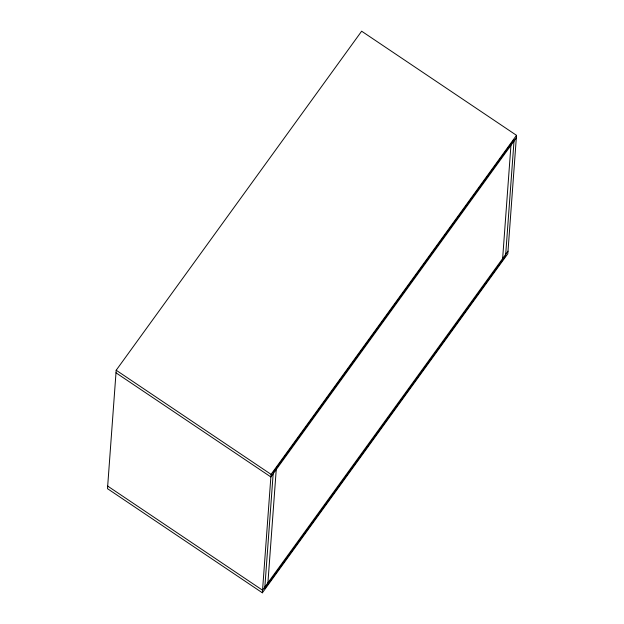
<?xml version="1.0" encoding="UTF-8"?>
<svg xmlns="http://www.w3.org/2000/svg" width="624" height="624" viewBox="0 0 624 624"><rect width="100%" height="100%" fill="white"/><g stroke="black" fill="none" stroke-linecap="round" stroke-linejoin="round"><path stroke-width="0.94" d="M116.189 370.235L107.492 488.67L262.361 592.8L507.811 253.765L516.508 135.33L361.639 31.2L116.189 370.235L271.058 474.365L262.361 592.8M267.914 582.793L276.237 469.537M502.632 258.586L510.947 145.33M271.058 474.365L516.508 135.33M516.313 137.92L270.863 476.954L116.002 372.832M507.998 251.168L262.548 590.21L107.687 486.08M273.273 472.298L264.74 588.51L505.588 255.832L514.121 139.612L273.273 472.298"/></g></svg>
